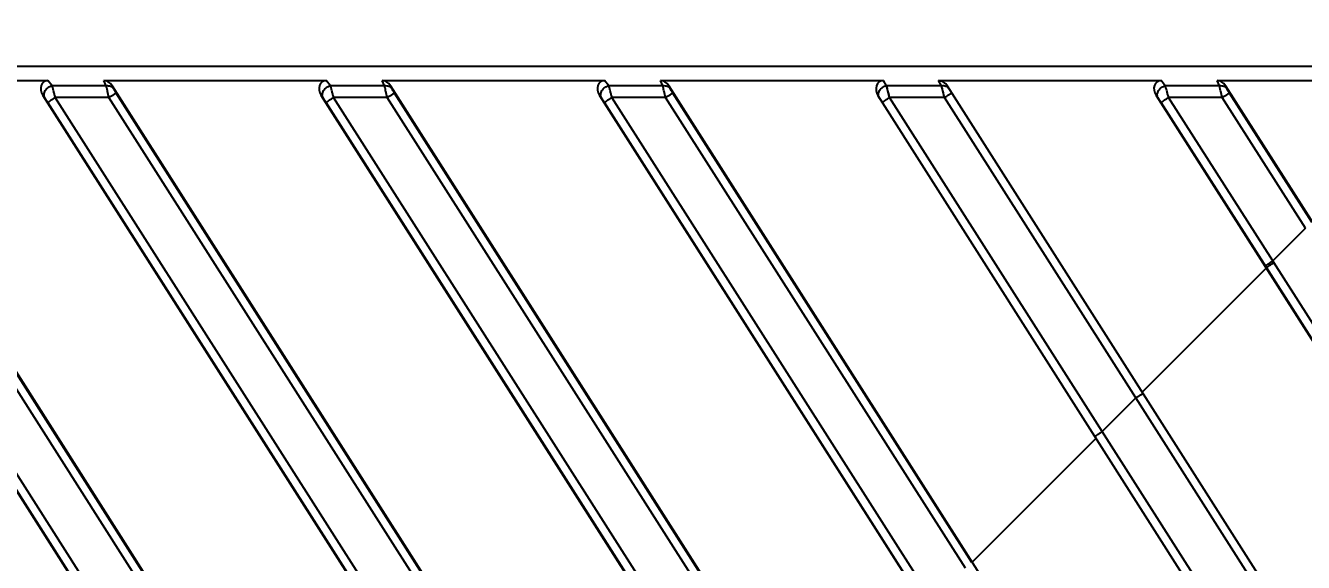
# Model space of a CAD drawing. Header units: millimetres. Extents: x 3299 to 14264, y 1863 to 5555.
# Drawn here: x 4961.59 to 5005.69, y 2821.91 to 2840.42 of the extents above; entities that cross this region are included whole.
import ezdxf

# ---------------------------------------------------------------- set-up
doc = ezdxf.new("R2010")
doc.units = ezdxf.units.MM
doc.layers.add('细实线', color=7, linetype='Continuous', lineweight=18)
doc.styles.add('工程字', font='gbenor.shx', dxfattribs={"bigfont": 'gbcbig.shx'})
doc.dimstyles.new('ISO-200', dxfattribs={"dimtxt": 15, "dimasz": 5, "dimexe": 2, "dimexo": 1, "dimgap": 2, "dimtad": 1, "dimdsep": 46, "dimtxsty": '工程字', "dimcen": 2.5, "dimclrd": 3, "dimclre": 3, "dimclrt": 6, "dimadec": 0, "dimazin": 0, "dimtfac": 1, "dimtmove": 0, "dimatfit": 3, "dimfxl": 1, "dimarcsym": 0})

# ---------------------------------------------------------------- blocks, each defined once
blk = doc.blocks.new('*D156')
at = {"layer": 'Defpoints', "color": 0, "transparency": 16777216}
for p in [(5011.326, 2864.654), (4481.326, 2814.023), (5011.326, 2814.023)]:
    blk.add_point(p, dxfattribs=at)
at = {"layer": '细实线', "color": 3, "lineweight": -2, "transparency": 16777216}
for p, q in [((4481.326, 2815.023), (4481.326, 2866.654)), ((5011.326, 2815.023), (5011.326, 2866.654)), ((4486.326, 2864.654), (5006.326, 2864.654))]:
    blk.add_line(p, q, dxfattribs=at)
at = {"layer": '细实线', "color": 3, "transparency": 16777216}
for points in [[(4486.326, 2865.488), (4486.326, 2863.821), (4481.326, 2864.654)], [(5006.326, 2865.488), (5006.326, 2863.821), (5011.326, 2864.654)]]:
    blk.add_solid(points, dxfattribs=at)
at = {"layer": '细实线', "color": 6, "lineweight": 5, "transparency": 16777216, "insert": (4746.326, 2874.154), "char_height": 15, "attachment_point": 5, "style": '工程字'}
blk.add_mtext('530', dxfattribs=at)
blk = doc.blocks.new('*D157')
at = {"layer": 'Defpoints', "color": 0, "transparency": 16777216}
for p in [(5029.826, 2884.005), (4462.826, 2811.523), (5029.826, 2811.523)]:
    blk.add_point(p, dxfattribs=at)
at = {"layer": '细实线', "color": 3, "lineweight": -2, "transparency": 16777216}
for p, q in [((4462.826, 2812.523), (4462.826, 2886.005)), ((5029.826, 2812.523), (5029.826, 2886.005)), ((4467.826, 2884.005), (5024.826, 2884.005))]:
    blk.add_line(p, q, dxfattribs=at)
at = {"layer": '细实线', "color": 3, "transparency": 16777216}
for points in [[(4467.826, 2884.839), (4467.826, 2883.172), (4462.826, 2884.005)], [(5024.826, 2884.839), (5024.826, 2883.172), (5029.826, 2884.005)]]:
    blk.add_solid(points, dxfattribs=at)
at = {"layer": '细实线', "color": 6, "lineweight": 5, "transparency": 16777216, "insert": (4746.326, 2893.505), "char_height": 15, "attachment_point": 5, "style": '工程字'}
blk.add_mtext('567', dxfattribs=at)

msp = doc.modelspace()

# ---------------------------------------------------------------- linework, layer by layer
at = {"color": 7, "linetype": 'Continuous'}
for p, q in [((4446.32578, 2839.02311), (5046.32578, 2839.02311)), ((4954.68858, 2838.52373), (4962.3634, 2838.52373)), ((4962.50388, 2838.34876), (4962.3634, 2838.52373)), ((4964.29267, 2838.52373), (4971.96748, 2838.52373)), ((4964.37499, 2838.34876), (4964.29267, 2838.52373)), ((4972.10796, 2838.34876), (4971.96748, 2838.52373)), ((4973.89675, 2838.52373), (4981.57156, 2838.52373)), ((4973.97907, 2838.34876), (4973.89675, 2838.52373)), ((4981.71204, 2838.34876), (4981.57156, 2838.52373)), ((4983.50083, 2838.52373), (4991.19252, 2838.52373)), ((4983.58315, 2838.34876), (4983.50083, 2838.52373)), ((4991.30399, 2838.34876), (4991.19252, 2838.52373)), ((4993.08962, 2838.52373), (5000.77972, 2838.52373)), ((4993.2011, 2838.34876), (4993.08962, 2838.52373)), ((5000.9202, 2838.34876), (5000.77972, 2838.52373)), ((5002.70899, 2838.52373), (5010.40068, 2838.52373)), ((5002.79132, 2838.34876), (5002.70899, 2838.52373)), ((4954.97939, 2838.34497), (5045.74141, 2695.87714)), ((4966.37221, 2820.42355), (4955.11584, 2838.09251)), ((4964.37499, 2838.34876), (4962.50388, 2838.34876)), ((4964.58347, 2838.34497), (5045.74141, 2710.95253)), ((4964.62645, 2838.25362), (4964.58347, 2838.34497)), ((4975.97629, 2820.42355), (4964.71992, 2838.09251)), ((4973.97907, 2838.34876), (4972.10796, 2838.34876)), ((4974.18755, 2838.34497), (5045.74141, 2726.02791)), ((4974.23053, 2838.25362), (4974.18755, 2838.34497)), ((4985.58038, 2820.42355), (4974.32401, 2838.09251)), ((4983.58315, 2838.34876), (4981.71204, 2838.34876)), ((4983.83461, 2838.25362), (4983.79163, 2838.34497)), ((4983.79163, 2838.34497), (5045.74141, 2741.1033)), ((4994.24027, 2821.90563), (4983.92809, 2838.09251)), ((4993.2011, 2838.34876), (4991.30399, 2838.34876)), ((4991.40663, 2837.94599), (4991.30399, 2838.34876)), ((4993.30373, 2837.94599), (4993.2011, 2838.34876)), ((5006.33792, 2818.02979), (4993.40632, 2838.32833)), ((5002.79132, 2838.34876), (5000.9202, 2838.34876)), ((5002.9998, 2838.34497), (5015.24803, 2819.1191)), ((5003.04278, 2838.25362), (5002.9998, 2838.34497)), ((5005.97353, 2833.63888), (5003.13625, 2838.09251)), ((4952.58185, 2838.0138), (5045.22157, 2692.59858)), ((4963.91341, 2820.2623), (4952.75891, 2837.77136)), ((4964.16605, 2820.43693), (4953.01155, 2837.94599)), ((4966.12075, 2820.27703), (4954.86438, 2837.94599)), ((4962.25123, 2837.93247), (4962.18594, 2838.0138)), ((4962.18594, 2838.0138), (5045.22157, 2707.67396)), ((4973.51749, 2820.2623), (4962.36299, 2837.77136)), ((4964.46846, 2837.94599), (4962.61563, 2837.94599)), ((4973.77014, 2820.43693), (4962.61563, 2837.94599)), ((4975.72483, 2820.27703), (4964.46846, 2837.94599)), ((4971.85531, 2837.93247), (4971.79002, 2838.0138)), ((5005.07837, 2785.76155), (4971.79002, 2838.0138)), ((4983.12157, 2820.2623), (4971.96707, 2837.77136)), ((4974.07255, 2837.94599), (4972.21971, 2837.94599)), ((4983.37422, 2820.43693), (4972.21971, 2837.94599)), ((4985.32892, 2820.27703), (4974.07255, 2837.94599)), ((4981.45939, 2837.93247), (4981.3941, 2838.0138)), ((4981.3941, 2838.0138), (5045.22157, 2737.82474)), ((4992.64004, 2820.39669), (4981.57115, 2837.77136)), ((4983.67663, 2837.94599), (4981.8238, 2837.94599)), ((4992.89269, 2820.57131), (4981.8238, 2837.94599)), ((4994.02448, 2821.70311), (4983.67663, 2837.94599)), ((5005.17561, 2815.7597), (4991.00959, 2837.99589)), ((4993.30373, 2837.94599), (4991.40663, 2837.94599)), ((4998.74633, 2826.42496), (4991.40663, 2837.94599)), ((4999.90517, 2827.5838), (4993.30373, 2837.94599)), ((5000.66756, 2837.93247), (5000.60226, 2838.0138)), ((5000.60226, 2838.0138), (5011.80084, 2820.43555)), ((5004.40913, 2832.07369), (5000.77931, 2837.77136)), ((5002.88479, 2837.94599), (5001.03196, 2837.94599)), ((5004.62594, 2832.30457), (5001.03196, 2837.94599)), ((5005.75774, 2833.43637), (5002.88479, 2837.94599)), ((5005.75774, 2833.43637), (5004.62594, 2832.30457)), ((5004.6618, 2832.24829), (5004.62594, 2832.30457)), ((5004.39957, 2832.05323), (5000.12634, 2827.78)), ((5004.39957, 2832.05323), (5004.40913, 2832.07369)), ((5011.83723, 2820.41368), (5004.40913, 2832.07369)), ((5012.24789, 2820.34267), (5004.6618, 2832.24829)), ((4999.90517, 2827.5838), (4998.74633, 2826.42496)), ((5006.16516, 2817.75957), (4999.90517, 2827.5838)), ((4998.53294, 2826.1866), (4994.25972, 2821.91338)), ((5005.31494, 2816.11639), (4998.74633, 2826.42496)), ((4994.25972, 2821.91338), (4994.24027, 2821.90563))]:
    msp.add_line(p, q, dxfattribs=at)
for points in [[(4991.33156, 2838.24056), (4991.31656, 2838.29947), (4991.30399, 2838.34876)], [(4991.40663, 2837.94599), (4991.38576, 2838.02788), (4991.36634, 2838.10411), (4991.34831, 2838.17486)], [(4993.22969, 2838.23656), (4993.21416, 2838.29751), (4993.2011, 2838.34876)], [(4993.30373, 2837.94599), (4993.28314, 2838.02677), (4993.26431, 2838.10069), (4993.24666, 2838.16997)]]:
    msp.add_lwpolyline(points, dxfattribs=at)
for centre, major_axis, ratio, start_param, end_param in [((4962.44768, 2838.16211), (-0.2343, 0.31404), 0.76533515, -0.51882817, 1.47454304), ((4964.34206, 2838.16211), (-0.14927, 0.34104), 0.80568351, -1.37965727, -0.33902978), ((4972.05177, 2838.16211), (-0.2343, 0.31404), 0.76533515, -0.51882817, 1.47454304), ((4973.94614, 2838.16211), (-0.14927, 0.34104), 0.80568351, -1.37965727, -0.33902978), ((4981.65585, 2838.16211), (-0.2343, 0.31404), 0.76533515, -0.51882817, 1.47454304), ((4983.55022, 2838.16211), (-0.14927, 0.34104), 0.80568351, -1.37965727, -0.33902978), ((4991.2594, 2838.16211), (-0.19413, 0.32774), 0.78731053, -0.4363699, 1.61202387), ((4993.15651, 2838.16211), (-0.19413, 0.32774), 0.78731053, -1.52956878, -0.4363699), ((5000.86401, 2838.16211), (-0.2343, 0.31404), 0.76533515, -0.51882817, 1.47454304), ((5002.75839, 2838.16211), (-0.14927, 0.34104), 0.80568351, -1.37965727, -0.33902978)]:
    msp.add_ellipse(centre, major_axis=major_axis, ratio=ratio, start_param=start_param, end_param=end_param, dxfattribs=at)
for points, knots in [([(4962.25123, 2837.93247), (4962.24168, 2837.95009), (4962.22783, 2837.98955), (4962.22496, 2838.0536), (4962.23925, 2838.11957), (4962.26961, 2838.18351), (4962.31406, 2838.24176), (4962.36993, 2838.29092), (4962.43388, 2838.32809), (4962.48042, 2838.34371), (4962.50388, 2838.34876)], [0, 0, 0, 0, 0.10844555, 0.2222064, 0.34283408, 0.47007702, 0.60223167, 0.73663362, 0.87019056, 1, 1, 1, 1]), ([(4962.61563, 2837.94599), (4962.60548, 2837.9858), (4962.58552, 2838.06268), (4962.55606, 2838.17163), (4962.52928, 2838.26617), (4962.51197, 2838.32354), (4962.50388, 2838.34876)], [0, 0, 0, 0, 0.29485547, 0.57001457, 0.80989987, 1, 1, 1, 1]), ([(4964.37499, 2838.34876), (4964.39979, 2838.35189), (4964.44924, 2838.35266), (4964.51992, 2838.3364), (4964.58129, 2838.3036), (4964.61355, 2838.27138), (4964.62645, 2838.25362)], [0, 0, 0, 0, 0.26668817, 0.52221526, 0.76582258, 1, 1, 1, 1]), ([(4964.46846, 2837.94599), (4964.45838, 2837.98553), (4964.43927, 2838.06203), (4964.41322, 2838.17086), (4964.39445, 2838.25385), (4964.38225, 2838.31156), (4964.37719, 2838.33701), (4964.37499, 2838.34876)], [0, 0, 0, 0, 0.29602193, 0.57205429, 0.81181228, 0.91325389, 1, 1, 1, 1]), ([(4964.46846, 2837.94599), (4964.4837, 2837.95567), (4964.51368, 2837.97456), (4964.5575, 2838.0017), (4964.59837, 2838.02651), (4964.63001, 2838.04527), (4964.65286, 2838.05848), (4964.66776, 2838.06693), (4964.68101, 2838.07425), (4964.69249, 2838.08039), (4964.70211, 2838.0853), (4964.7098, 2838.08895), (4964.715, 2838.09114), (4964.71816, 2838.09216), (4964.71939, 2838.09245), (4964.71992, 2838.09251)], [0, 0, 0, 0, 0.18590398, 0.36479896, 0.53070948, 0.6782195, 0.74352371, 0.80245516, 0.85454367, 0.89935516, 0.93653682, 0.96580983, 0.98696961, 0.99449233, 1, 1, 1, 1]), ([(4964.71992, 2838.09251), (4964.7103, 2838.10762), (4964.69179, 2838.13722), (4964.66605, 2838.18014), (4964.64695, 2838.21374), (4964.6342, 2838.23778), (4964.62882, 2838.24859), (4964.62645, 2838.25362)], [0, 0, 0, 0, 0.28836486, 0.56200238, 0.80568441, 0.91038826, 1, 1, 1, 1]), ([(4971.85531, 2837.93247), (4971.84576, 2837.95009), (4971.83191, 2837.98955), (4971.82904, 2838.0536), (4971.84334, 2838.11957), (4971.87369, 2838.18351), (4971.91814, 2838.24176), (4971.97402, 2838.29092), (4972.03796, 2838.32809), (4972.08451, 2838.34371), (4972.10796, 2838.34876)], [0, 0, 0, 0, 0.10844555, 0.2222064, 0.34283408, 0.47007702, 0.60223167, 0.73663362, 0.87019056, 1, 1, 1, 1]), ([(4972.21971, 2837.94599), (4972.20956, 2837.9858), (4972.1896, 2838.06268), (4972.16015, 2838.17163), (4972.13336, 2838.26617), (4972.11605, 2838.32354), (4972.10796, 2838.34876)], [0, 0, 0, 0, 0.29485547, 0.57001457, 0.80989987, 1, 1, 1, 1]), ([(4973.97907, 2838.34876), (4974.00387, 2838.35189), (4974.05332, 2838.35266), (4974.124, 2838.3364), (4974.18538, 2838.3036), (4974.21763, 2838.27138), (4974.23053, 2838.25362)], [0, 0, 0, 0, 0.26668817, 0.52221526, 0.76582258, 1, 1, 1, 1]), ([(4974.07255, 2837.94599), (4974.06246, 2837.98553), (4974.04335, 2838.06203), (4974.01731, 2838.17086), (4973.99853, 2838.25385), (4973.98633, 2838.31156), (4973.98127, 2838.33701), (4973.97907, 2838.34876)], [0, 0, 0, 0, 0.29602193, 0.57205429, 0.81181228, 0.91325389, 1, 1, 1, 1]), ([(4974.07255, 2837.94599), (4974.08778, 2837.95567), (4974.11776, 2837.97456), (4974.16158, 2838.0017), (4974.20245, 2838.02651), (4974.23409, 2838.04527), (4974.25694, 2838.05848), (4974.27184, 2838.06693), (4974.28509, 2838.07425), (4974.29657, 2838.08039), (4974.3062, 2838.0853), (4974.31388, 2838.08895), (4974.31908, 2838.09114), (4974.32224, 2838.09216), (4974.32347, 2838.09245), (4974.32401, 2838.09251)], [0, 0, 0, 0, 0.18590398, 0.36479896, 0.53070948, 0.6782195, 0.74352371, 0.80245516, 0.85454367, 0.89935516, 0.93653682, 0.96580983, 0.98696961, 0.99449233, 1, 1, 1, 1]), ([(4974.32401, 2838.09251), (4974.31438, 2838.10762), (4974.29587, 2838.13722), (4974.27013, 2838.18014), (4974.25103, 2838.21374), (4974.23828, 2838.23778), (4974.2329, 2838.24859), (4974.23053, 2838.25362)], [0, 0, 0, 0, 0.28836486, 0.56200238, 0.80568441, 0.91038826, 1, 1, 1, 1]), ([(4981.45939, 2837.93247), (4981.44984, 2837.95009), (4981.43599, 2837.98955), (4981.43312, 2838.0536), (4981.44742, 2838.11957), (4981.47777, 2838.18351), (4981.52222, 2838.24176), (4981.5781, 2838.29092), (4981.64204, 2838.32809), (4981.68859, 2838.34371), (4981.71204, 2838.34876)], [0, 0, 0, 0, 0.10844555, 0.2222064, 0.34283408, 0.47007702, 0.60223167, 0.73663362, 0.87019056, 1, 1, 1, 1]), ([(4981.8238, 2837.94599), (4981.81365, 2837.9858), (4981.79368, 2838.06268), (4981.76423, 2838.17163), (4981.73744, 2838.26617), (4981.72013, 2838.32354), (4981.71204, 2838.34876)], [0, 0, 0, 0, 0.29485547, 0.57001457, 0.80989987, 1, 1, 1, 1]), ([(4983.58315, 2838.34876), (4983.60795, 2838.35189), (4983.6574, 2838.35266), (4983.72808, 2838.3364), (4983.78946, 2838.3036), (4983.82171, 2838.27138), (4983.83461, 2838.25362)], [0, 0, 0, 0, 0.26668817, 0.52221526, 0.76582258, 1, 1, 1, 1]), ([(4983.67663, 2837.94599), (4983.66655, 2837.98553), (4983.64743, 2838.06203), (4983.62139, 2838.17086), (4983.60261, 2838.25385), (4983.59042, 2838.31156), (4983.58535, 2838.33701), (4983.58315, 2838.34876)], [0, 0, 0, 0, 0.29602193, 0.57205429, 0.81181228, 0.91325389, 1, 1, 1, 1]), ([(4983.67663, 2837.94599), (4983.69187, 2837.95567), (4983.72184, 2837.97456), (4983.76566, 2838.0017), (4983.80653, 2838.02651), (4983.83817, 2838.04527), (4983.86102, 2838.05848), (4983.87592, 2838.06693), (4983.88917, 2838.07425), (4983.90065, 2838.08039), (4983.91028, 2838.0853), (4983.91797, 2838.08895), (4983.92316, 2838.09114), (4983.92632, 2838.09216), (4983.92756, 2838.09245), (4983.92809, 2838.09251)], [0, 0, 0, 0, 0.18590398, 0.36479896, 0.53070948, 0.6782195, 0.74352371, 0.80245516, 0.85454367, 0.89935516, 0.93653682, 0.96580983, 0.98696961, 0.99449233, 1, 1, 1, 1]), ([(4983.92809, 2838.09251), (4983.91846, 2838.10762), (4983.89995, 2838.13722), (4983.87421, 2838.18014), (4983.85511, 2838.21374), (4983.84236, 2838.23778), (4983.83698, 2838.24859), (4983.83461, 2838.25362)], [0, 0, 0, 0, 0.28836486, 0.56200238, 0.80568441, 0.91038826, 1, 1, 1, 1]), ([(4991.05098, 2837.93093), (4991.03978, 2837.9485), (4991.02267, 2837.9881), (4991.0162, 2838.05357), (4991.02861, 2838.12108), (4991.05878, 2838.18627), (4991.10455, 2838.24518), (4991.16298, 2838.29421), (4991.23036, 2838.33034), (4991.27933, 2838.34455), (4991.30399, 2838.34876)], [0, 0, 0, 0, 0.10998679, 0.22339368, 0.34255796, 0.46811057, 0.59908057, 0.7332939, 0.86789699, 1, 1, 1, 1]), ([(4993.2011, 2838.34876), (4993.22639, 2838.35308), (4993.27686, 2838.3558), (4993.338, 2838.34278), (4993.38115, 2838.3228), (4993.4098, 2838.30365), (4993.43453, 2838.28051), (4993.44815, 2838.26267), (4993.45411, 2838.25331)], [0, 0, 0, 0, 0.26908153, 0.52386539, 0.64636135, 0.76598223, 0.88359096, 1, 1, 1, 1]), ([(4993.30373, 2837.94599), (4993.31987, 2837.95625), (4993.35155, 2837.9762), (4993.39771, 2838.00474), (4993.43433, 2838.0269), (4993.46146, 2838.04299), (4993.4797, 2838.05363), (4993.4963, 2838.06314), (4993.5111, 2838.07142), (4993.52397, 2838.0784), (4993.53479, 2838.08401), (4993.54346, 2838.08822), (4993.54987, 2838.09101), (4993.55389, 2838.09235), (4993.55594, 2838.09263), (4993.55662, 2838.0924), (4993.55675, 2838.0922)], [0, 0, 0, 0, 0.19578997, 0.38334927, 0.55564159, 0.63407249, 0.70635335, 0.77183282, 0.82989245, 0.880017, 0.92173994, 0.95470072, 0.97864394, 0.99346938, 0.99760324, 1, 1, 1, 1]), ([(5000.66756, 2837.93247), (5000.65801, 2837.95009), (5000.64416, 2837.98955), (5000.64128, 2838.0536), (5000.65558, 2838.11957), (5000.68594, 2838.18351), (5000.73038, 2838.24176), (5000.78626, 2838.29092), (5000.8502, 2838.32809), (5000.89675, 2838.34371), (5000.9202, 2838.34876)], [0, 0, 0, 0, 0.10844555, 0.2222064, 0.34283408, 0.47007702, 0.60223167, 0.73663362, 0.87019056, 1, 1, 1, 1]), ([(5001.03196, 2837.94599), (5001.02181, 2837.9858), (5001.00185, 2838.06268), (5000.97239, 2838.17163), (5000.9456, 2838.26617), (5000.92829, 2838.32354), (5000.9202, 2838.34876)], [0, 0, 0, 0, 0.29485547, 0.57001457, 0.80989987, 1, 1, 1, 1]), ([(5002.79132, 2838.34876), (5002.81611, 2838.35189), (5002.86557, 2838.35266), (5002.93625, 2838.3364), (5002.99762, 2838.3036), (5003.02987, 2838.27138), (5003.04278, 2838.25362)], [0, 0, 0, 0, 0.26668817, 0.52221526, 0.76582258, 1, 1, 1, 1]), ([(5002.88479, 2837.94599), (5002.87471, 2837.98553), (5002.85559, 2838.06203), (5002.82955, 2838.17086), (5002.81077, 2838.25385), (5002.79858, 2838.31156), (5002.79351, 2838.33701), (5002.79132, 2838.34876)], [0, 0, 0, 0, 0.29602193, 0.57205429, 0.81181228, 0.91325389, 1, 1, 1, 1]), ([(5002.88479, 2837.94599), (5002.90003, 2837.95567), (5002.93, 2837.97456), (5002.97382, 2838.0017), (5003.0147, 2838.02651), (5003.04634, 2838.04527), (5003.06919, 2838.05848), (5003.08408, 2838.06693), (5003.09733, 2838.07425), (5003.10881, 2838.08039), (5003.11844, 2838.0853), (5003.12613, 2838.08895), (5003.13132, 2838.09114), (5003.13448, 2838.09216), (5003.13572, 2838.09245), (5003.13625, 2838.09251)], [0, 0, 0, 0, 0.18590398, 0.36479896, 0.53070948, 0.6782195, 0.74352371, 0.80245516, 0.85454367, 0.89935516, 0.93653682, 0.96580983, 0.98696961, 0.99449233, 1, 1, 1, 1]), ([(5003.13625, 2838.09251), (5003.12663, 2838.10762), (5003.10811, 2838.13722), (5003.08237, 2838.18014), (5003.06327, 2838.21374), (5003.05052, 2838.23778), (5003.04515, 2838.24859), (5003.04278, 2838.25362)], [0, 0, 0, 0, 0.28836486, 0.56200238, 0.80568441, 0.91038826, 1, 1, 1, 1]), ([(4962.36299, 2837.77136), (4962.35302, 2837.78701), (4962.3333, 2837.81738), (4962.30412, 2837.8606), (4962.27708, 2837.89882), (4962.25952, 2837.92214), (4962.25123, 2837.93247)], [0, 0, 0, 0, 0.28380523, 0.55375068, 0.79746018, 1, 1, 1, 1]), ([(4962.36299, 2837.77136), (4962.36328, 2837.77184), (4962.36411, 2837.77289), (4962.36651, 2837.77544), (4962.37096, 2837.77943), (4962.37794, 2837.78517), (4962.38703, 2837.79222), (4962.39815, 2837.80051), (4962.4112, 2837.80997), (4962.42607, 2837.82051), (4962.44908, 2837.83652), (4962.48129, 2837.85843), (4962.5233, 2837.88637), (4962.56857, 2837.91591), (4962.59976, 2837.9359), (4962.61563, 2837.94599)], [0, 0, 0, 0, 0.00544723, 0.01294926, 0.03418257, 0.06367056, 0.10118675, 0.14642605, 0.19900416, 0.25844914, 0.32425053, 0.47252082, 0.63854773, 0.81650365, 1, 1, 1, 1]), ([(4971.96707, 2837.77136), (4971.9571, 2837.78701), (4971.93738, 2837.81738), (4971.90821, 2837.8606), (4971.88116, 2837.89882), (4971.8636, 2837.92214), (4971.85531, 2837.93247)], [0, 0, 0, 0, 0.28380523, 0.55375068, 0.79746018, 1, 1, 1, 1]), ([(4971.96707, 2837.77136), (4971.96736, 2837.77184), (4971.96819, 2837.77289), (4971.97059, 2837.77544), (4971.97504, 2837.77943), (4971.98202, 2837.78517), (4971.99112, 2837.79222), (4972.00223, 2837.80051), (4972.01529, 2837.80997), (4972.03015, 2837.82051), (4972.05316, 2837.83652), (4972.08537, 2837.85843), (4972.12738, 2837.88637), (4972.17266, 2837.91591), (4972.20384, 2837.9359), (4972.21971, 2837.94599)], [0, 0, 0, 0, 0.00544723, 0.01294926, 0.03418257, 0.06367056, 0.10118675, 0.14642605, 0.19900416, 0.25844914, 0.32425053, 0.47252082, 0.63854773, 0.81650365, 1, 1, 1, 1]), ([(4981.57115, 2837.77136), (4981.56118, 2837.78701), (4981.54147, 2837.81738), (4981.51229, 2837.8606), (4981.48524, 2837.89882), (4981.46768, 2837.92214), (4981.45939, 2837.93247)], [0, 0, 0, 0, 0.28380523, 0.55375068, 0.79746018, 1, 1, 1, 1]), ([(4981.57115, 2837.77136), (4981.57145, 2837.77184), (4981.57227, 2837.77289), (4981.57467, 2837.77544), (4981.57912, 2837.77943), (4981.5861, 2837.78517), (4981.5952, 2837.79222), (4981.60632, 2837.80051), (4981.61937, 2837.80997), (4981.63424, 2837.82051), (4981.65724, 2837.83652), (4981.68945, 2837.85843), (4981.73146, 2837.88637), (4981.77674, 2837.91591), (4981.80792, 2837.9359), (4981.8238, 2837.94599)], [0, 0, 0, 0, 0.00544723, 0.01294926, 0.03418257, 0.06367056, 0.10118675, 0.14642605, 0.19900416, 0.25844914, 0.32425053, 0.47252082, 0.63854773, 0.81650365, 1, 1, 1, 1]), ([(4991.15361, 2837.76982), (4991.15348, 2837.77003), (4991.15358, 2837.77079), (4991.15479, 2837.77261), (4991.15794, 2837.77588), (4991.16355, 2837.78079), (4991.17157, 2837.78726), (4991.18192, 2837.79515), (4991.19449, 2837.80442), (4991.20917, 2837.81494), (4991.22582, 2837.82663), (4991.24427, 2837.83936), (4991.27186, 2837.85812), (4991.30936, 2837.88313), (4991.35695, 2837.91423), (4991.38985, 2837.93533), (4991.40663, 2837.94599)], [0, 0, 0, 0, 0.00237136, 0.00653179, 0.02153575, 0.0457964, 0.07918736, 0.12142528, 0.1721165, 0.2307543, 0.29678044, 0.36952676, 0.4482905, 0.62062638, 0.80702466, 1, 1, 1, 1]), ([(5000.77931, 2837.77136), (5000.76934, 2837.78701), (5000.74963, 2837.81738), (5000.72045, 2837.8606), (5000.6934, 2837.89882), (5000.67585, 2837.92214), (5000.66756, 2837.93247)], [0, 0, 0, 0, 0.28380523, 0.55375068, 0.79746018, 1, 1, 1, 1]), ([(5000.77931, 2837.77136), (5000.77961, 2837.77184), (5000.78043, 2837.77289), (5000.78283, 2837.77544), (5000.78728, 2837.77943), (5000.79426, 2837.78517), (5000.80336, 2837.79222), (5000.81448, 2837.80051), (5000.82753, 2837.80997), (5000.8424, 2837.82051), (5000.8654, 2837.83652), (5000.89762, 2837.85843), (5000.93962, 2837.88637), (5000.9849, 2837.91591), (5001.01609, 2837.9359), (5001.03196, 2837.94599)], [0, 0, 0, 0, 0.00544723, 0.01294926, 0.03418257, 0.06367056, 0.10118675, 0.14642605, 0.19900416, 0.25844914, 0.32425053, 0.47252082, 0.63854773, 0.81650365, 1, 1, 1, 1]), ([(5004.3733, 2832.12994), (5004.37359, 2832.13042), (5004.37441, 2832.13146), (5004.37682, 2832.13402), (5004.38126, 2832.13801), (5004.38825, 2832.14375), (5004.39734, 2832.1508), (5004.40846, 2832.15909), (5004.42151, 2832.16855), (5004.43638, 2832.17909), (5004.45939, 2832.1951), (5004.4916, 2832.21701), (5004.5336, 2832.24495), (5004.57888, 2832.27449), (5004.61007, 2832.29448), (5004.62594, 2832.30457)], [0, 0, 0, 0, 0.00544723, 0.01294926, 0.03418256, 0.06367055, 0.10118674, 0.14642604, 0.19900415, 0.25844913, 0.32425052, 0.47252081, 0.63854773, 0.81650364, 1, 1, 1, 1]), ([(5004.40913, 2832.07369), (5004.40943, 2832.07416), (5004.41025, 2832.07521), (5004.41266, 2832.07776), (5004.4171, 2832.08175), (5004.42409, 2832.08749), (5004.43319, 2832.09453), (5004.44431, 2832.10282), (5004.45736, 2832.11228), (5004.47223, 2832.12282), (5004.49524, 2832.13883), (5004.52745, 2832.16074), (5004.56946, 2832.18868), (5004.61474, 2832.21822), (5004.64593, 2832.23821), (5004.6618, 2832.24829)], [0, 0, 0, 0, 0.00544577, 0.01294679, 0.03417882, 0.06366611, 0.10118199, 0.14642124, 0.19899952, 0.25844484, 0.32424669, 0.47251811, 0.63854622, 0.81650312, 1, 1, 1, 1]), ([(4999.90517, 2827.5838), (4999.92131, 2827.59406), (4999.95299, 2827.61401), (4999.99915, 2827.64255), (5000.03577, 2827.66471), (5000.06291, 2827.6808), (5000.08114, 2827.69145), (5000.09774, 2827.70095), (5000.11254, 2827.70923), (5000.12541, 2827.71621), (5000.13623, 2827.72182), (5000.1449, 2827.72604), (5000.15131, 2827.72882), (5000.15533, 2827.73016), (5000.15738, 2827.73044), (5000.15807, 2827.73021), (5000.15819, 2827.73001)], [0, 0, 0, 0, 0.19578997, 0.38334929, 0.55564162, 0.63407252, 0.70635338, 0.77183285, 0.82989248, 0.88001703, 0.92173998, 0.95470075, 0.97864397, 0.9934694, 0.99760325, 1, 1, 1, 1]), ([(4998.49332, 2826.24879), (4998.49319, 2826.249), (4998.49329, 2826.24976), (4998.4945, 2826.25158), (4998.49764, 2826.25485), (4998.50326, 2826.25976), (4998.51128, 2826.26623), (4998.52162, 2826.27413), (4998.5342, 2826.28339), (4998.54888, 2826.29391), (4998.56553, 2826.3056), (4998.58397, 2826.31833), (4998.61157, 2826.33709), (4998.64907, 2826.3621), (4998.69665, 2826.3932), (4998.72955, 2826.4143), (4998.74633, 2826.42496)], [0, 0, 0, 0, 0.00237136, 0.00653179, 0.02153574, 0.04579639, 0.07918735, 0.12142527, 0.17211649, 0.23075429, 0.29678043, 0.36952675, 0.4482905, 0.62062638, 0.80702465, 1, 1, 1, 1])]:
    msp.add_open_spline(points, degree=3, knots=knots, dxfattribs=at)

# ---------------------------------------------------------------- dimensions: what is measured, and where the dimension line sits
at = {"layer": '细实线', "color": 3, "lineweight": 5}
for base, p1, p2, picture, middle in [((5029.82578, 2884.00532), (4462.82578, 2811.52311), (5029.82578, 2811.52311), '*D157', (4746.32578, 2893.50532)), ((5011.32578, 2864.65425), (4481.32578, 2814.02311), (5011.32578, 2814.02311), '*D156', (4746.32578, 2874.15425))]:
    dim = msp.add_linear_dim(base=base, p1=p1, p2=p2, dimstyle='ISO-200', dxfattribs=at)
    dim.commit()
    dim.dimension.update_dxf_attribs({"geometry": picture, "text_midpoint": middle})

doc.saveas('drawing.dxf')
